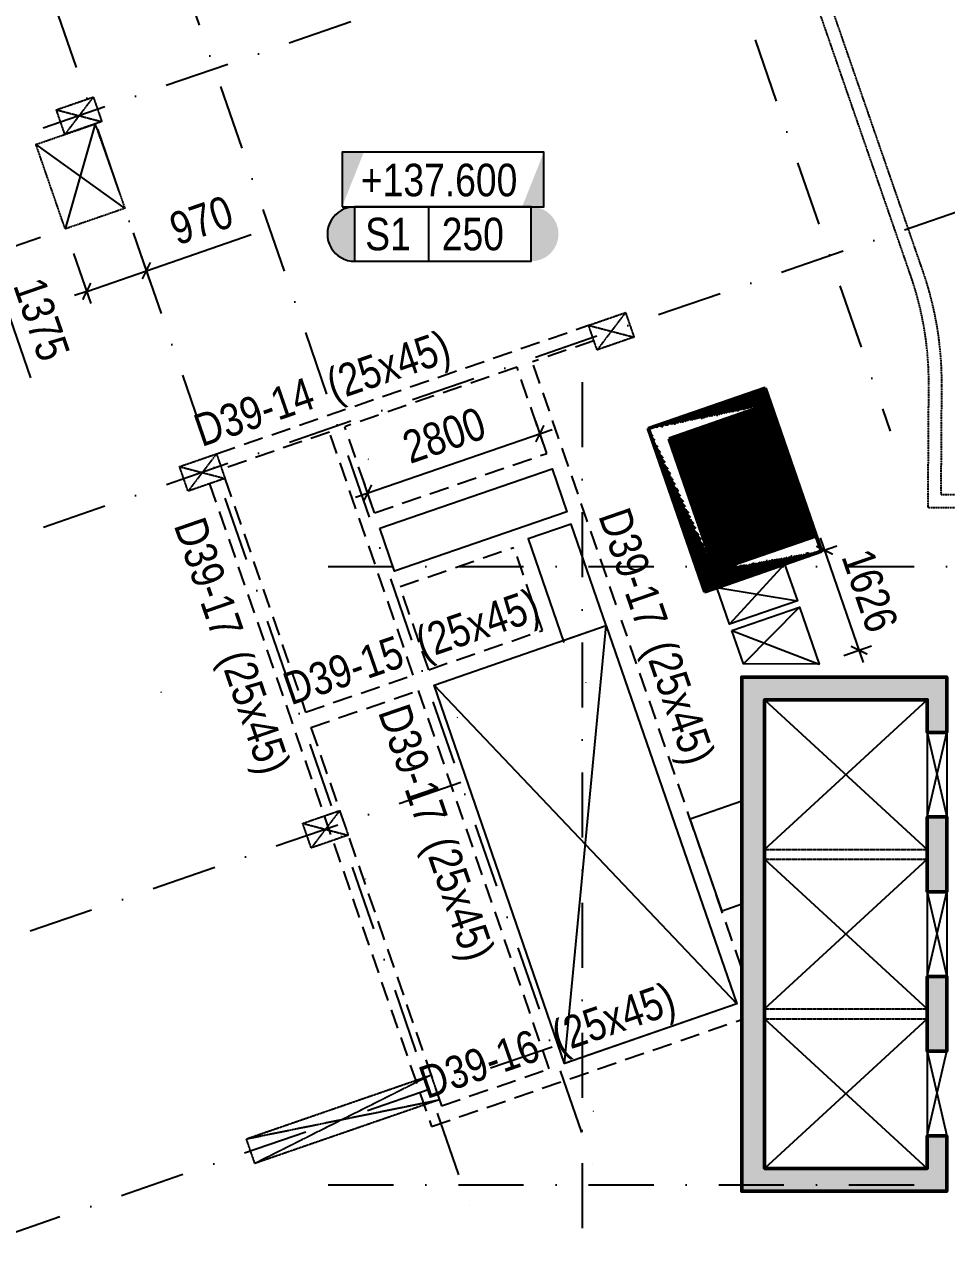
# Model space of a CAD drawing. Header units: millimetres. Extents: x -146681 to 1327256, y -72704 to 46237.
# Drawn here: x 1050759 to 1064935, y -22864 to -4233 of the extents above; entities that cross this region are included whole.
import ezdxf
from ezdxf.enums import TextEntityAlignment as Align

# ---------------------------------------------------------------- set-up
doc = ezdxf.new("R2010")
doc.units = ezdxf.units.MM
doc.header["$MEASUREMENT"] = 0
for name, pattern in [('DASHDOT', [1, 0.5, -0.25, 0, -0.25]), ('DASHED', [4.5, 3, -1.5]), ('ST_MBDV Cot vach 220805$0$HIDDEN', [0.375, 0.25, -0.125])]:
    doc.linetypes.add(name, pattern=pattern)
for name, color, linetype in [('ccu11-Khuat', 9, 'DASHED'), ('ccu11-Manh', 8, 'Continuous'), ('ccu11-Thay', 7, 'Continuous'), ('ccu12-Chidan', 9, 'Continuous'), ('ccu12-Text', 31, 'Continuous'), ('KC2-DIM', 251, 'Continuous'), ('KT-Hatch', 251, 'Continuous'), ('KT-Luoi truc South Tower', 8, 'DASHDOT'), ('ST_MBDV Cot vach 220805$0$AUDIT_I_220805193045-5', 6, 'Continuous'), ('xref.asix of  podium$0$xref.asix of  podium$0$Xref_ST_MBDV Cot vach 30.7.2022$0$KT-Net cot vach', 6, 'Continuous')]:
    doc.layers.add(name, color=color, linetype=linetype)
for name, color, linetype, lineweight in [('ccu12-Tencaukien', 9, 'Continuous', 15), ('KC-Tencaukien', 9, 'Continuous', 15), ('KT-Kich thuoc', 159, 'Continuous', 18), ('ST_MBDV Cot vach 220805$0$Xref_ST_MBDV Cot vach 30.7.2022$0$KT-Net cot vach', 6, 'Continuous', 50), ('Xref_ST_MBDV Cot vach 30.7.2022$0$KT-Net cot vach', 6, 'Continuous', 50)]:
    doc.layers.add(name, color=color, linetype=linetype, lineweight=lineweight)
doc.styles.add('Arial Narrow', font='ARIALN.TTF')
doc.dimstyles.new('ccu12-200', dxfattribs={"dimscale": 200, "dimtxt": 2.5, "dimasz": 1, "dimexe": 1, "dimexo": 2, "dimgap": 1, "dimtad": 1, "dimdec": 0, "dimdsep": 46, "dimtxsty": 'Arial Narrow', "dimblk": 'ARCHTICK', "dimcen": -1, "dimdle": 1, "dimclrd": 256, "dimclre": 256, "dimclrt": 3, "dimadec": 0, "dimazin": 2, "dimtfac": 0.1, "dimtdec": 0, "dimtmove": 0, "dimatfit": 1, "dimldrblk": 'ARCHTICK', "dimfxl": 1, "dimtvp": 0.833333, "dimtolj": 1, "dimtzin": 12, "dimarcsym": 0})
doc.dimstyles.new('CCU_1-300', dxfattribs={"dimscale": 300, "dimtxt": 2.5, "dimasz": 1, "dimexe": 1, "dimexo": 2, "dimgap": 0.5, "dimtad": 1, "dimdec": 0, "dimdsep": 46, "dimtxsty": 'Arial Narrow', "dimblk": 'ARCHTICK', "dimcen": -1, "dimdle": 1, "dimclrd": 256, "dimclre": 256, "dimclrt": 3, "dimadec": 0, "dimazin": 2, "dimtfac": 0.1, "dimtdec": 0, "dimtix": 1, "dimtmove": 2, "dimatfit": 1, "dimfxl": 1, "dimtvp": 0.833333, "dimtolj": 1, "dimtzin": 12, "dimarcsym": 0})

# ---------------------------------------------------------------- blocks, each defined once
blk = doc.blocks.new('_ArchTick')
at = {"color": 0, "const_width": 0.15}
blk.add_lwpolyline([(-0.5, -0.5), (0.5, 0.5)], dxfattribs=at)
blk = doc.blocks.new('*D475')
at = {"layer": 'Defpoints', "color": 0, "transparency": 16777216}
for p in [(-42197, 37814, 0), (-37735, 33219), (-40305, 32332, 0)]:
    blk.add_point(p, dxfattribs=at)
at = {"layer": 'KT-Kich thuoc', "lineweight": -2, "transparency": 16777216}
for p, q in [((-39726, 38985), (-37637, 32935)), ((-41630, 38010), (-39344, 38799)), ((-39737, 32528), (-37452, 33317))]:
    blk.add_line(p, q, dxfattribs=at)
at = {"layer": 'KT-Kich thuoc', "lineweight": -2, "transparency": 16777216, "xscale": 300, "yscale": 300, "zscale": 300}
for p, rotation in [((-39628, 38701), 109.0471074798708), ((-37735, 33219), 289.0471074798708)]:
    blk.add_blockref('_ArchTick', p, dxfattribs=dict(at, rotation=rotation))
at = {"layer": 'KT-Kich thuoc', "color": 3, "transparency": 16777216, "insert": (-37846, 36248), "char_height": 750, "attachment_point": 5, "rotation": 289.0471, "style": 'Arial Narrow'}
blk.add_mtext('\\A1;5800', dxfattribs=at)
blk = doc.blocks.new('*D273')
at = {"layer": 'Defpoints', "color": 0, "transparency": 16777216}
for p in [(1058683, -10523), (1058870, -11063), (1056223, -11977)]:
    blk.add_point(p, dxfattribs=at)
at = {"layer": 'KC2-DIM', "lineweight": -2, "transparency": 16777216}
for p, q in [((1058739, -10685), (1058618, -10334)), ((1055847, -11502), (1058872, -10458)), ((1056092, -11599), (1055971, -11248))]:
    blk.add_line(p, q, dxfattribs=at)
at = {"layer": 'KC2-DIM', "lineweight": -2, "transparency": 16777216, "xscale": 200, "yscale": 200, "zscale": 200}
for p, rotation in [((1058683, -10523), 19.04713806138767), ((1056036, -11437), 199.0471380613877)]:
    blk.add_blockref('_ArchTick', p, dxfattribs=dict(at, rotation=rotation))
at = {"layer": 'KC2-DIM', "color": 3, "transparency": 16777216, "insert": (1057211, -10550), "char_height": 500, "attachment_point": 5, "rotation": 19.0471, "style": 'Arial Narrow'}
blk.add_mtext('\\A1;2800', dxfattribs=at)
blk = doc.blocks.new('*D274')
at = {"layer": 'Defpoints', "color": 0, "transparency": 16777216}
for p in [(1062443, -12527, 0), (1063588, -13852), (1062973, -14064, 0)]:
    blk.add_point(p, dxfattribs=at)
at = {"layer": 'KC2-DIM', "lineweight": -2, "transparency": 16777216}
for p, q in [((1062821, -12397), (1063246, -12250)), ((1062992, -12126), (1063653, -14041)), ((1063352, -13933), (1063777, -13786))]:
    blk.add_line(p, q, dxfattribs=at)
at = {"layer": 'KC2-DIM', "lineweight": -2, "transparency": 16777216, "xscale": 200, "yscale": 200, "zscale": 200}
for p, rotation in [((1063057, -12315), 109.0471380550059), ((1063588, -13852), 289.0471380550059)]:
    blk.add_blockref('_ArchTick', p, dxfattribs=dict(at, rotation=rotation))
at = {"layer": 'KC2-DIM', "color": 3, "transparency": 16777216, "insert": (1063753, -12935), "char_height": 500, "attachment_point": 5, "rotation": 289.0471, "style": 'Arial Narrow'}
blk.add_mtext('\\A1;1626', dxfattribs=at)
blk = doc.blocks.new('*U305')
at = {"layer": 'ccu12-Tencaukien', "color": 8, "ltscale": 10000}
blk.add_line((361, -155), (354, -155), dxfattribs=at)
at = {"layer": 'ccu12-Text', "color": 2, "style": 'Arial Narrow', "width": 0.8}
blk.add_attdef('SH', text='', height=300, dxfattribs=at).set_placement((276, 6), align=Align.BOTTOM_RIGHT)
at = {"layer": 'ccu12-Text', "color": 31, "style": 'Arial Narrow', "width": 0.8}
for tag, p in [('(', (508, -75)), ('KT', (633, -75)), (')', (963, -75))]:
    blk.add_attdef(tag, text='', height=250, dxfattribs=at).set_placement(p, align=Align.BOTTOM_LEFT)
blk = doc.blocks.new('*U306')
at = {"layer": 'ccu12-Tencaukien', "color": 8, "ltscale": 10000}
blk.add_line((361, -155), (354, -155), dxfattribs=at)
at = {"layer": 'ccu12-Text', "color": 2, "style": 'Arial Narrow', "width": 0.8}
blk.add_attdef('SH', text='', height=300, dxfattribs=at).set_placement((276, 6), align=Align.BOTTOM_RIGHT)
at = {"layer": 'ccu12-Text', "color": 31, "style": 'Arial Narrow', "width": 0.8}
for tag, p in [('(', (508, -75)), ('KT', (633, -75)), (')', (963, -75))]:
    blk.add_attdef(tag, text='', height=250, dxfattribs=at).set_placement(p, align=Align.BOTTOM_LEFT)
blk = doc.blocks.new('*U307')
at = {"layer": 'ccu12-Tencaukien', "color": 8, "ltscale": 10000}
blk.add_line((361, -155), (354, -155), dxfattribs=at)
at = {"layer": 'ccu12-Text', "color": 2, "style": 'Arial Narrow', "width": 0.8}
blk.add_attdef('SH', text='', height=300, dxfattribs=at).set_placement((276, 6), align=Align.BOTTOM_RIGHT)
at = {"layer": 'ccu12-Text', "color": 31, "style": 'Arial Narrow', "width": 0.8}
for tag, p in [('(', (508, -75)), ('KT', (633, -75)), (')', (963, -75))]:
    blk.add_attdef(tag, text='', height=250, dxfattribs=at).set_placement(p, align=Align.BOTTOM_LEFT)
blk = doc.blocks.new('*U308')
at = {"layer": 'ccu12-Tencaukien', "color": 8, "ltscale": 10000}
blk.add_line((361, -155), (354, -155), dxfattribs=at)
at = {"layer": 'ccu12-Text', "color": 2, "style": 'Arial Narrow', "width": 0.8}
blk.add_attdef('SH', text='', height=300, dxfattribs=at).set_placement((276, 6), align=Align.BOTTOM_RIGHT)
at = {"layer": 'ccu12-Text', "color": 31, "style": 'Arial Narrow', "width": 0.8}
for tag, p in [('(', (508, -75)), ('KT', (633, -75)), (')', (963, -75))]:
    blk.add_attdef(tag, text='', height=250, dxfattribs=at).set_placement(p, align=Align.BOTTOM_LEFT)
blk = doc.blocks.new('*U309')
at = {"layer": 'ccu12-Tencaukien', "color": 8, "ltscale": 10000}
blk.add_line((361, -155), (354, -155), dxfattribs=at)
at = {"layer": 'ccu12-Text', "color": 2, "style": 'Arial Narrow', "width": 0.8}
blk.add_attdef('SH', text='', height=300, dxfattribs=at).set_placement((276, 6), align=Align.BOTTOM_RIGHT)
at = {"layer": 'ccu12-Text', "color": 31, "style": 'Arial Narrow', "width": 0.8}
for tag, p in [('(', (508, -75)), ('KT', (633, -75)), (')', (963, -75))]:
    blk.add_attdef(tag, text='', height=250, dxfattribs=at).set_placement(p, align=Align.BOTTOM_LEFT)
blk = doc.blocks.new('*U310')
at = {"layer": 'ccu12-Tencaukien', "color": 8, "ltscale": 10000}
blk.add_line((361, -155), (354, -155), dxfattribs=at)
at = {"layer": 'ccu12-Text', "color": 2, "style": 'Arial Narrow', "width": 0.8}
blk.add_attdef('SH', text='', height=300, dxfattribs=at).set_placement((276, 6), align=Align.BOTTOM_RIGHT)
at = {"layer": 'ccu12-Text', "color": 31, "style": 'Arial Narrow', "width": 0.8}
for tag, p in [('(', (508, -75)), ('KT', (633, -75)), (')', (963, -75))]:
    blk.add_attdef(tag, text='', height=250, dxfattribs=at).set_placement(p, align=Align.BOTTOM_LEFT)
blk = doc.blocks.new('ccu11-cmb-flat-8')
at = {"layer": 'ccu12-Chidan', "color": 7}
blk.add_lwpolyline([(0, 0), (1549.8, 0), (1549.8, 419), (0, 419)], close=True, dxfattribs=at)
at = {"layer": 'ccu12-Chidan'}
for points in [[(0, 0), (166.4, 419), (0, 419)], [(1549.8, 419), (1383.4, 0), (1549.8, 0)]]:
    blk.add_solid(points, dxfattribs=at)
at = {"layer": 'ccu12-Chidan', "color": 31, "style": 'Arial Narrow', "width": 0.8}
blk.add_attdef('+100.00', text='', height=250, dxfattribs=at).set_placement((745.2, 205.6), align=Align.MIDDLE_CENTER)
blk = doc.blocks.new('ccu11-chieudaysan-flat-2')
at = {"layer": 'ccu12-Chidan'}
for points in [[(-569, 0), (-569, 419, 1)], [(787.9, 419), (787.9, 0, 1)]]:
    blk.add_hatch(color=8, dxfattribs=at).paths.add_polyline_path(points)
at = {"layer": 'ccu12-Chidan', "color": 7}
blk.add_line((0, 0), (0, 419), dxfattribs=at)
blk.add_lwpolyline([(-569, 0), (787.9, 0), (787.9, 419), (-569, 419)], close=True, dxfattribs=at)
blk.add_arc((-569, 209.5), 209.5, 90, 270.00006, dxfattribs=at)
at = {"layer": 'ccu12-Chidan', "color": 31, "style": 'Arial Narrow', "width": 0.7}
for tag, p in [('S00', (-488, 209.5)), ('200', (100, 209.5))]:
    blk.add_attdef(tag, text='', height=250, dxfattribs=at).set_placement(p, align=Align.MIDDLE_LEFT)
blk = doc.blocks.new('*D350')
at = {"layer": 'Defpoints', "color": 0, "transparency": 16777216}
for p in [(1050939, -6079, 18), (1051388, -7378, 18), (1050205, -7787)]:
    blk.add_point(p, dxfattribs=at)
at = {"layer": 'KC2-DIM', "lineweight": -2, "transparency": 16777216}
for p, q in [((1050561, -6209), (1049567, -6552)), ((1049756, -6487), (1049691, -6298)), ((1049756, -6487), (1050205, -7787)), ((1051010, -7509), (1050016, -7852)), ((1050205, -7787), (1050854, -9667))]:
    blk.add_line(p, q, dxfattribs=at)
at = {"layer": 'KC2-DIM', "lineweight": -2, "transparency": 16777216, "xscale": 200, "yscale": 200, "zscale": 200}
for p, rotation in [((1049756, -6487), 289.0471386450488), ((1050205, -7787), 109.0471386450489)]:
    blk.add_blockref('_ArchTick', p, dxfattribs=dict(at, rotation=rotation))
at = {"layer": 'KC2-DIM', "color": 3, "transparency": 16777216, "insert": (1051025, -8767), "char_height": 500, "attachment_point": 5, "rotation": 289.0471, "style": 'Arial Narrow'}
blk.add_mtext('\\A1;1375', dxfattribs=at)
blk = doc.blocks.new('*D351')
at = {"layer": 'Defpoints', "color": 0, "transparency": 16777216}
for p in [(1052304, -7062), (1051388, -7378, 18), (1052635, -8020)]:
    blk.add_point(p, dxfattribs=at)
at = {"layer": 'KC2-DIM', "lineweight": -2, "transparency": 16777216}
for p, q in [((1052435, -7440), (1052700, -8209)), ((1052635, -8020), (1054246, -7464)), ((1051518, -7756), (1051784, -8526)), ((1051719, -8337), (1052635, -8020)), ((1051719, -8337), (1051530, -8402))]:
    blk.add_line(p, q, dxfattribs=at)
at = {"layer": 'KC2-DIM', "lineweight": -2, "transparency": 16777216, "xscale": 200, "yscale": 200, "zscale": 200}
for p, rotation in [((1052635, -8020), 199.0471379537703), ((1051719, -8337), 19.04713795377025)]:
    blk.add_blockref('_ArchTick', p, dxfattribs=dict(at, rotation=rotation))
at = {"layer": 'KC2-DIM', "color": 3, "transparency": 16777216, "insert": (1053481, -7246), "char_height": 500, "attachment_point": 5, "rotation": 19.0471, "style": 'Arial Narrow'}
blk.add_mtext('\\A1;970', dxfattribs=at)
blk = doc.blocks.new('*U444')
at = {"color": 6, "linetype": 'ST_MBDV Cot vach 220805$0$HIDDEN', "ltscale": 10}
for p, q in [((-75, 125), (-475, -475)), ((-75, -475), (-475, 125))]:
    blk.add_line(p, q, dxfattribs=at)
blk.add_lwpolyline([(-475, -475), (-75, -475), (-75, 125), (-475, 125)], close=True, dxfattribs=at)
blk = doc.blocks.new('*U445')
at = {"color": 6, "linetype": 'ST_MBDV Cot vach 220805$0$HIDDEN', "ltscale": 10}
for p, q in [((-75, 125), (-475, -475)), ((-75, -475), (-475, 125))]:
    blk.add_line(p, q, dxfattribs=at)
blk.add_lwpolyline([(-475, -475), (-75, -475), (-75, 125), (-475, 125)], close=True, dxfattribs=at)
blk = doc.blocks.new('*U446')
at = {"color": 6, "linetype": 'ST_MBDV Cot vach 220805$0$HIDDEN', "ltscale": 10}
for p, q in [((-75, 125), (-475, -475)), ((-75, -475), (-475, 125))]:
    blk.add_line(p, q, dxfattribs=at)
blk.add_lwpolyline([(-475, -475), (-75, -475), (-75, 125), (-475, 125)], close=True, dxfattribs=at)
blk = doc.blocks.new('*U441')
at = {"color": 6, "linetype": 'ST_MBDV Cot vach 220805$0$HIDDEN', "ltscale": 10}
for p, q in [((-75, 2525), (-475, -475)), ((-75, -475), (-475, 2525))]:
    blk.add_line(p, q, dxfattribs=at)
blk.add_lwpolyline([(-475, -475), (-75, -475), (-75, 2525), (-475, 2525)], close=True, dxfattribs=at)
blk = doc.blocks.new('*U426')
at = {"color": 6, "linetype": 'ST_MBDV Cot vach 220805$0$HIDDEN', "ltscale": 10}
for p, q in [((-75, 125), (-475, -475)), ((-75, -475), (-475, 125))]:
    blk.add_line(p, q, dxfattribs=at)
blk.add_lwpolyline([(-475, -475), (-75, -475), (-75, 125), (-475, 125)], close=True, dxfattribs=at)
blk = doc.blocks.new('MBCV-T39')
at = {"layer": 'KT-Hatch'}
h = blk.add_hatch(dxfattribs=at)
h.set_pattern_fill('BTCT', color=256, scale=30)
h.set_pattern_definition([(50, (13273.05, -27070.41), (215.17805, -18.82564), [22.5, -247.5]), (355, (13273.05, -27070.41), (-41.6254, 225.6576), [18, -198]), (100.4514, (13290.98, -27071.98), (173.5528, 206.8319), [19.1221, -210.3426]), (46.1842, (13273.05, -27010.41), (320.1723, -49.6557), [33.75, -371.25]), (96.6356, (13299.73, -27014.55), (280.3988, 292.2354), [28.683, -315.514]), (351.1842, (13273.05, -27010.4), (280.3986, 292.2356), [27, -297]), (21, (13303.05, -27025.41), (179.0721, -120.78567), [22.5, -247.5]), (326, (13303.05, -27025.41), (72.9946, 217.545), [18, -198]), (71.4514, (13317.97, -27035.48), (252.0668, 96.75915), [19.1221, -210.3426]), (37.5, (13273.05, -27070.415), (3.64796, 99.86816), [0, -195.6, 0, -201, 0, -198.75]), (7.5, (13273.05, -27070.41), (78.92086, 118.32351), [0, -114.6, 0, -191.1, 0, -75.75]), (327.5, (13206.15, -27070.415), (160.14673, -6.76646), [0, -75, 0, -234, 0, -310.5]), (317.5, (13176.15, -27070.41), (174.95585, 30.0315), [0, -97.5, 0, -155.4, 0, -220.5]), (45, (13273.05, -27070.41), (-79.54951, 79.54951), []), (45, (13326.08, -27070.41), (-79.54951, 79.54951), [])])
h.paths.add_polyline_path([(-23650, -7450), (-23350, -7450), (-23350, -6300), (-23650, -6300)], flags=17)
h.paths.add_polyline_path([(-23350, -3850), (-23650, -3850), (-23650, -5000), (-23350, -5000)], flags=17)
h.paths.add_polyline_path([(-23650, -2550), (-23350, -2550), (-23350, -2050), (-20850, -2050), (-20850, -9250), (-23350, -9250), (-23350, -8750), (-23650, -8750), (-23650, -9600), (-20500, -9600), (-20500, 1100), (-23650, 1100), (-23650, 175), (-23350, 175), (-23350, 750), (-20850, 750), (-20850, -1700), (-23350, -1700), (-23350, -1125), (-23650, -1125)])
h.paths.add_polyline_path([(-26950, -9250), (-29450, -9250), (-29450, -2050), (-26950, -2050), (-26950, -2550), (-26650, -2550), (-26650, -1700), (-29800, -1700), (-29800, -9600), (-26650, -9600), (-26650, -8750), (-26950, -8750)])
h.paths.add_polyline_path([(-26950, -7450), (-26650, -7450), (-26650, -6300), (-26950, -6300)], flags=17)
h.paths.add_polyline_path([(-26950, -5000), (-26650, -5000), (-26650, -3850), (-26950, -3850)], flags=17)
at = {"layer": 'xref.asix of  podium$0$xref.asix of  podium$0$Xref_ST_MBDV Cot vach 30.7.2022$0$KT-Net cot vach'}
h = blk.add_hatch(dxfattribs=at)
h.set_pattern_fill('1BETONG2-BOP', color=250, scale=30, style=0, pattern_type=2)
h.set_pattern_definition([(50, (86662.5, -204115.6), (215.17805, -18.82564), [22.5, -247.5]), (355, (86662.5, -204115.6), (-41.6254, 225.65764), [18, -198]), (100.4514, (86680.44, -204117.17), (173.55281, 206.83186), [19.12206, -210.34263]), (46.1842, (86662.5, -204055.6), (320.1723, -49.6557), [33.75, -371.25]), (96.6356, (86689.2, -204059.74), (280.3988, 292.23536), [28.6831, -315.5139]), (351.1842, (86662.5, -204055.6), (280.3986, 292.2356), [27, -297]), (21, (86692.5, -204070.6), (179.07212, -120.78567), [22.5, -247.5]), (226, (86692.5, -204070.6), (201.56464, -109.66194), [18, -198]), (71.4514, (86707.43, -204080.66), (252.06679, 96.75915), [19.12206, -210.34263]), (67.5, (86662.505, -204115.6), (-46.774855, 88.312339), [0, -195.6, 0, -201, 0, -198.75]), (4.5, (86662.5, -204115.6), (85.005277, 114.030957), [0, -114.6, 0, -191.1, 0, -75.75]), (327.5, (86595.605, -204115.6), (160.14673, -6.766462), [0, -75, 0, -234, 0, -310.5]), (317.5, (86565.6, -204115.6), (174.95585, 30.031495), [0, -97.5, 0, -155.4, 0, -220.5]), (315, (86662.5, -204115.6), (90.156115, 90.156115), []), (315, (86662.5, -204078.85), (90.156115, 90.156115), [])])
edge = h.paths.add_edge_path()
edge.add_line((-29439, 2737), (-31235, 2117))
edge.add_line((-29358, 2501), (-30917, 1963))
edge.add_line((-30370, -388), (-31237, 2122))
edge.add_line((-30216, -70), (-30917, 1963))
edge.add_line((-30370, -388), (-28575, 233))
edge.add_line((-30216, -70), (-28656, 469))
edge.add_line((-28656, 469), (-28575, 233))
edge.add_line((-29358, 2501), (-29439, 2737))
at = {"layer": 'Xref_ST_MBDV Cot vach 30.7.2022$0$KT-Net cot vach'}
h = blk.add_hatch(dxfattribs=at)
h.set_pattern_fill('1BETONG2-BOP', color=250, scale=30, style=0, pattern_type=2)
h.set_pattern_definition([(50, (86662.5, -204115.6), (215.17805, -18.82564), [22.5, -247.5]), (355, (86662.5, -204115.6), (-41.6254, 225.65764), [18, -198]), (100.4514, (86680.44, -204117.17), (173.55281, 206.83186), [19.12206, -210.34263]), (46.1842, (86662.5, -204055.6), (320.1723, -49.6557), [33.75, -371.25]), (96.6356, (86689.2, -204059.74), (280.3988, 292.23536), [28.6831, -315.5139]), (351.1842, (86662.5, -204055.6), (280.3986, 292.2356), [27, -297]), (21, (86692.5, -204070.6), (179.07212, -120.78567), [22.5, -247.5]), (226, (86692.5, -204070.6), (201.56464, -109.66194), [18, -198]), (71.4514, (86707.43, -204080.66), (252.06679, 96.75915), [19.12206, -210.34263]), (67.5, (86662.505, -204115.6), (-46.774855, 88.312339), [0, -195.6, 0, -201, 0, -198.75]), (4.5, (86662.5, -204115.6), (85.005277, 114.030957), [0, -114.6, 0, -191.1, 0, -75.75]), (327.5, (86595.605, -204115.6), (160.14673, -6.766462), [0, -75, 0, -234, 0, -310.5]), (317.5, (86565.6, -204115.6), (174.95585, 30.031495), [0, -97.5, 0, -155.4, 0, -220.5]), (315, (86662.5, -204115.6), (90.156115, 90.156115), []), (315, (86662.5, -204078.85), (90.156115, 90.156115), [])])
edge = h.paths.add_edge_path()
edge.add_line((-29439, 2737), (-31235, 2117))
edge.add_line((-29358, 2501), (-30917, 1963))
edge.add_line((-30370, -388), (-31237, 2122))
edge.add_line((-30216, -70), (-30917, 1963))
edge.add_line((-30370, -388), (-28575, 233))
edge.add_line((-30216, -70), (-28656, 469))
edge.add_line((-28656, 469), (-28575, 233))
edge.add_line((-29358, 2501), (-29439, 2737))
h = blk.add_hatch(dxfattribs=at)
h.set_pattern_fill('1BETONG2-BOP', color=250, scale=30, style=0, pattern_type=2)
h.set_pattern_definition([(50, (86662.5, -204115.6), (215.17805, -18.82564), [22.5, -247.5]), (355, (86662.5, -204115.6), (-41.6254, 225.65764), [18, -198]), (100.4514, (86680.44, -204117.17), (173.55281, 206.83186), [19.12206, -210.34263]), (46.1842, (86662.5, -204055.6), (320.1723, -49.6557), [33.75, -371.25]), (96.6356, (86689.2, -204059.74), (280.3988, 292.23536), [28.6831, -315.5139]), (351.1842, (86662.5, -204055.6), (280.3986, 292.2356), [27, -297]), (21, (86692.5, -204070.6), (179.07212, -120.78567), [22.5, -247.5]), (226, (86692.5, -204070.6), (201.56464, -109.66194), [18, -198]), (71.4514, (86707.43, -204080.66), (252.06679, 96.75915), [19.12206, -210.34263]), (67.5, (86662.505, -204115.6), (-46.774855, 88.312339), [0, -195.6, 0, -201, 0, -198.75]), (4.5, (86662.5, -204115.6), (85.005277, 114.030957), [0, -114.6, 0, -191.1, 0, -75.75]), (327.5, (86595.605, -204115.6), (160.14673, -6.766462), [0, -75, 0, -234, 0, -310.5]), (317.5, (86565.6, -204115.6), (174.95585, 30.031495), [0, -97.5, 0, -155.4, 0, -220.5]), (315, (86662.5, -204115.6), (90.156115, 90.156115), []), (315, (86662.5, -204078.85), (90.156115, 90.156115), [])])
edge = h.paths.add_edge_path()
edge.add_line((-29439, 2737), (-31235, 2117))
edge.add_line((-29358, 2501), (-30917, 1963))
edge.add_line((-30370, -388), (-31237, 2122))
edge.add_line((-30216, -70), (-30917, 1963))
edge.add_line((-30370, -388), (-28575, 233))
edge.add_line((-30216, -70), (-28656, 469))
edge.add_line((-28656, 469), (-28575, 233))
edge.add_line((-29358, 2501), (-29439, 2737))
at = {"layer": 'ccu11-Manh'}
for p, q in [((-28892, 387), (-29358, 2501)), ((-29594, 2420), (-28656, 469))]:
    blk.add_line(p, q, dxfattribs=at)
at = {"layer": 'ccu11-Thay', "color": 6, "ltscale": 0.5}
for points in [[(-26950, -2550), (-26950, -3850)], [(-26650, -2550), (-26650, -3850)], [(-26950, -5000), (-26950, -6300)], [(-26650, -5000), (-26650, -6300)], [(-26950, -7450), (-26950, -8750)]]:
    blk.add_lwpolyline(points, dxfattribs=at)
at = {"layer": 'ST_MBDV Cot vach 220805$0$Xref_ST_MBDV Cot vach 30.7.2022$0$KT-Net cot vach', "color": 6}
for points in [[(-29358, 2501), (-28656, 469)], [(-29594, 2420), (-28892, 387)], [(-29594, 2420), (-28892, 387)]]:
    blk.add_lwpolyline(points, dxfattribs=at)
at = {"layer": 'ST_MBDV Cot vach 220805$0$Xref_ST_MBDV Cot vach 30.7.2022$0$KT-Net cot vach', "elevation": 0}
for points in [[(-26650, -2550), (-26650, -1700), (-29800, -1700), (-29800, -9600), (-26650, -9600), (-26650, -8750), (-26950, -8750), (-26950, -9250), (-29450, -9250), (-29450, -2050), (-26950, -2050), (-26950, -2550)], [(-26950, -3850), (-26650, -3850), (-26650, -5000), (-26950, -5000)], [(-26950, -6300), (-26650, -6300), (-26650, -7450), (-26950, -7450)]]:
    blk.add_lwpolyline(points, close=True, dxfattribs=at)
at = {"layer": 'xref.asix of  podium$0$xref.asix of  podium$0$Xref_ST_MBDV Cot vach 30.7.2022$0$KT-Net cot vach'}
for p, q in [((-29439, 2737), (-31235, 2117)), ((-29358, 2501), (-29439, 2737)), ((-30917, 1963), (-29358, 2501)), ((-30370, -388), (-31237, 2122)), ((-30216, -70), (-30917, 1963))]:
    blk.add_line(p, q, dxfattribs=at)
at = {"layer": 'Xref_ST_MBDV Cot vach 30.7.2022$0$KT-Net cot vach'}
for p, q in [((-29439, 2737, 0), (-31235, 2117, 0)), ((-29439, 2737), (-31235, 2117)), ((-29358, 2501, 0), (-29439, 2737, 0)), ((-29358, 2501), (-29439, 2737)), ((-29358, 2501), (-29439, 2737)), ((-30917, 1963, 0), (-29358, 2501, 0)), ((-30917, 1963), (-29358, 2501)), ((-30370, -388, 0), (-31237, 2122, 0)), ((-30370, -388), (-31237, 2122)), ((-30216, -70), (-30917, 1963, 0)), ((-30216, -70), (-30917, 1963)), ((-30216, -70), (-28656, 469, 0)), ((-28656, 469, 0), (-28575, 233, 0)), ((-30370, -388, 0), (-28575, 233, 0))]:
    blk.add_line(p, q, dxfattribs=at)
at = {"layer": 'ST_MBDV Cot vach 220805$0$AUDIT_I_220805193045-5', "linetype": 'ByBlock', "xscale": -0.9999999999999998, "rotation": 289.0471379532163}
for name, p in [('*U444', (-39908, 7243, 0)), ('*U426', (-31729, 3931, 0)), ('*U445', (-38015, 1760, 0)), ('*U446', (-36122, -3722, 0)), ('*U441', (-36988, -8570, 0))]:
    blk.add_blockref(name, p, dxfattribs=at)
blk = doc.blocks.new('mbkc-t39')
at = {"layer": 'xref.asix of  podium$0$xref.asix of  podium$0$Xref_ST_MBDV Cot vach 30.7.2022$0$KT-Net cot vach'}
h = blk.add_hatch(dxfattribs=at)
h.set_pattern_fill('1BETONG2-BOP', color=250, scale=30, style=0, pattern_type=2)
h.set_pattern_definition([(50, (116462.5, -194515.6), (215.17805, -18.82564), [22.5, -247.5]), (355, (116462.5, -194515.6), (-41.6254, 225.65764), [18, -198]), (100.4514, (116480.44, -194517.17), (173.55281, 206.83186), [19.12206, -210.34263]), (46.1842, (116462.5, -194455.6), (320.1723, -49.6557), [33.75, -371.25]), (96.6356, (116489.2, -194459.74), (280.3988, 292.23536), [28.6831, -315.5139]), (351.1842, (116462.5, -194455.6), (280.3986, 292.2356), [27, -297]), (21, (116492.5, -194470.6), (179.07212, -120.78567), [22.5, -247.5]), (226, (116492.5, -194470.6), (201.56464, -109.66194), [18, -198]), (71.4514, (116507.43, -194480.66), (252.06679, 96.75915), [19.12206, -210.34263]), (67.5, (116462.505, -194515.6), (-46.774855, 88.312339), [0, -195.6, 0, -201, 0, -198.75]), (4.5, (116462.5, -194515.6), (85.005277, 114.030957), [0, -114.6, 0, -191.1, 0, -75.75]), (327.5, (116395.605, -194515.6), (160.14673, -6.766462), [0, -75, 0, -234, 0, -310.5]), (317.5, (116365.6, -194515.6), (174.95585, 30.031495), [0, -97.5, 0, -155.4, 0, -220.5]), (315, (116462.5, -194515.6), (90.156115, 90.156115), []), (315, (116462.5, -194478.85), (90.156115, 90.156115), [])])
edge = h.paths.add_edge_path()
edge.add_line((361, 12337), (-1435, 11717))
edge.add_line((442, 12101), (-1117, 11563))
edge.add_line((-570, 9212), (-1437, 11722))
edge.add_line((-416, 9530), (-1117, 11563))
edge.add_line((-570, 9212), (1225, 9833))
edge.add_line((-416, 9530), (1144, 10069))
edge.add_line((1144, 10069), (1225, 9833))
edge.add_line((442, 12101), (361, 12337))
at = {"layer": 'Xref_ST_MBDV Cot vach 30.7.2022$0$KT-Net cot vach'}
h = blk.add_hatch(dxfattribs=at)
h.set_pattern_fill('1BETONG2-BOP', color=250, scale=30, style=0, pattern_type=2)
h.set_pattern_definition([(50, (116462.5, -194515.6), (215.17805, -18.82564), [22.5, -247.5]), (355, (116462.5, -194515.6), (-41.6254, 225.65764), [18, -198]), (100.4514, (116480.44, -194517.17), (173.55281, 206.83186), [19.12206, -210.34263]), (46.1842, (116462.5, -194455.6), (320.1723, -49.6557), [33.75, -371.25]), (96.6356, (116489.2, -194459.74), (280.3988, 292.23536), [28.6831, -315.5139]), (351.1842, (116462.5, -194455.6), (280.3986, 292.2356), [27, -297]), (21, (116492.5, -194470.6), (179.07212, -120.78567), [22.5, -247.5]), (226, (116492.5, -194470.6), (201.56464, -109.66194), [18, -198]), (71.4514, (116507.43, -194480.66), (252.06679, 96.75915), [19.12206, -210.34263]), (67.5, (116462.505, -194515.6), (-46.774855, 88.312339), [0, -195.6, 0, -201, 0, -198.75]), (4.5, (116462.5, -194515.6), (85.005277, 114.030957), [0, -114.6, 0, -191.1, 0, -75.75]), (327.5, (116395.605, -194515.6), (160.14673, -6.766462), [0, -75, 0, -234, 0, -310.5]), (317.5, (116365.6, -194515.6), (174.95585, 30.031495), [0, -97.5, 0, -155.4, 0, -220.5]), (315, (116462.5, -194515.6), (90.156115, 90.156115), []), (315, (116462.5, -194478.85), (90.156115, 90.156115), [])])
edge = h.paths.add_edge_path()
edge.add_line((361, 12337), (-1435, 11717))
edge.add_line((442, 12101), (-1117, 11563))
edge.add_line((-570, 9212), (-1437, 11722))
edge.add_line((-416, 9530), (-1117, 11563))
edge.add_line((-570, 9212), (1225, 9833))
edge.add_line((-416, 9530), (1144, 10069))
edge.add_line((1144, 10069), (1225, 9833))
edge.add_line((442, 12101), (361, 12337))
blk.add_line((6200, 10700, 0), (3064, 10700, 0))
at = {"elevation": 0}
for points in [[(6200, 10700), (3064, 10700), (3074, 12373, 0.085159), (2784, 14138), (1049, 19152), (-3079, 31083, 0.260467), (-5870, 33557), (-20929, 37908, 0.435644), (-25490, 33654, 0.102481), (-25386, 32033), (-24080, 28306), (-24089, 28303)], [(6200, 10500), (2863, 10500), (2874, 12375, 0.085159), (2595, 14072), (860, 19087), (-3268, 31017, 0.260924), (-5919, 33363), (-20964, 37710, 0.435158), (-25290, 33640, 0.102973), (-25195, 32093), (-23825, 28182), (-24023, 28114)]]:
    blk.add_lwpolyline(points, format="xyb", dxfattribs=at)
at = {"elevation": 18}
blk.add_lwpolyline([(-10846, 16085), (-9938, 16399), (-9480, 15102), (-10397, 14786), (-10846, 16085)], dxfattribs=at)
at = {"ltscale": 0.5, "elevation": 0}
for points in [[(350, 5250), (2850, 5250)], [(350, 5100), (2850, 5100)], [(350, 2800), (2850, 2800)], [(350, 2650), (2850, 2650)]]:
    blk.add_lwpolyline(points, dxfattribs=at)
at = {"layer": 'ccu11-Khuat', "ltscale": 100}
for p, q in [((-8072, 11330), (-2354, 13305, 0)), ((-1928, 9008), (-3217, 12742)), ((-2997, 11337, 0), (-3454, 12660, 0)), ((-5643, 10423), (-6100, 11747)), ((-5048, 7931), (-6337, 11665)), ((-8178, 10870), (-4768, 994)), ((-7942, 10952, 0), (-6702, 7360, 0)), ((-4811, 8013), (-5252, 9289)), ((0, 3423), (-1847, 8772)), ((-6702, 7360), (-5048, 7931)), ((-6620, 7124), (-4967, 7695)), ((-2959, 1882), (-4966, 7694)), ((-6620, 7124, 0), (-4613, 1312, 0)), ((-4767, 993), (0, 2639)), ((-4612, 1311), (-2959, 1882))]:
    blk.add_line(p, q, dxfattribs=at)
for points in [[(-2272, 13068), (-3217, 12742)], [(-3454, 12660), (-6100, 11747)], [(-6337, 11665), (-7991, 11094)], [(-5643, 10423), (-2997, 11337)], [(-5252, 9289), (-3503, 9893)], [(-4811, 8013), (-3062, 8617), (-3503, 9893)]]:
    blk.add_lwpolyline(points, dxfattribs=at)
at = {"layer": 'ccu11-Khuat', "color": 6, "ltscale": 0.5, "elevation": 0}
blk.add_lwpolyline([(442, 12101), (1144, 10069)], dxfattribs=at)
blk.add_lwpolyline([(442, 12101), (1144, 10069)], dxfattribs=at)
at = {"layer": 'ccu11-Khuat', "color": 6, "ltscale": 0.2, "elevation": 0}
for points in [[(3150, 7050), (3150, 5750)], [(3150, 4600), (3150, 3300)]]:
    blk.add_lwpolyline(points, dxfattribs=at)
at = {"layer": 'ccu11-Manh'}
for p, q in [((-9938, 16399, 18), (-10397, 14786, 18)), ((-10846, 16085, 18), (-9480, 15102, 18)), ((206, 12020, 0), (1144, 10069, 0)), ((908, 9987, 0), (442, 12101, 0)), ((658, 9637, 0), (-186, 8711, 0)), ((-382, 9278, 0), (854, 9070, 0)), ((886, 8975, 0), (27, 8101, 0)), ((-2723, 1963, 0), (-2084, 8689)), ((-153, 8616, 0), (1188, 8100, 0)), ((-4729, 7775), (-76, 2877, 0))]:
    blk.add_line(p, q, dxfattribs=at)
blk.add_lwpolyline([(350, 7550), (2850, 5250)], dxfattribs=at)
at = {"layer": 'ccu11-Manh', "elevation": 0}
for points in [[(350, 5250), (2850, 7550)], [(350, 5100), (2850, 2800)], [(350, 2800), (2850, 5100)], [(350, 2650), (2850, 350)], [(350, 350), (2850, 2650)]]:
    blk.add_lwpolyline(points, dxfattribs=at)
at = {"layer": 'ccu11-Thay', "elevation": 0}
for points in [[(-5562, 10187), (-2916, 11101), (-2687, 10439), (-5334, 9525), (-5562, 10187)], [(-2745, 8462), (-2083, 8690), (-2622, 10250), (-3283, 10022), (-2735, 8433)], [(-382, 9278), (658, 9637), (854, 9070), (-186, 8711), (-382, 9278)], [(-153, 8616), (886, 8975), (1188, 8100), (27, 8101), (-153, 8616)], [(-793, 5720), (0, 5999), (0, 4409), (-303, 4302), (-793, 5720)]]:
    blk.add_lwpolyline(points, dxfattribs=at)
at = {"layer": 'ccu11-Thay'}
blk.add_lwpolyline([(-76, 2877), (-2721, 1964, -0.414214), (-2723, 1964), (-4729, 7775, -0.414214), (-4728, 7777), (-2084, 8690, -0.414214), (-2082, 8689), (-76, 2877), (-2723, 1963)], format="xyb", dxfattribs=at)
at = {"layer": 'ccu11-Thay', "color": 6, "ltscale": 0.5, "elevation": 0}
for points in [[(2850, 7050), (2850, 5750)], [(2850, 4600), (2850, 3300)], [(2850, 2150), (2850, 850)]]:
    blk.add_lwpolyline(points, dxfattribs=at)
at = {"layer": 'ST_MBDV Cot vach 220805$0$Xref_ST_MBDV Cot vach 30.7.2022$0$KT-Net cot vach', "color": 6, "elevation": 0}
blk.add_lwpolyline([(206, 12020), (908, 9987)], dxfattribs=at)
blk.add_lwpolyline([(206, 12020), (908, 9987)], dxfattribs=at)
at = {"layer": 'xref.asix of  podium$0$xref.asix of  podium$0$Xref_ST_MBDV Cot vach 30.7.2022$0$KT-Net cot vach'}
for p, q in [((361, 12337, 0), (-1435, 11717, 0)), ((-570, 9212, 0), (-1437, 11722, 0))]:
    blk.add_line(p, q, dxfattribs=at)
at = {"layer": 'Xref_ST_MBDV Cot vach 30.7.2022$0$KT-Net cot vach'}
for p, q in [((361, 12337, 0), (-1435, 11717, 0)), ((-570, 9212, 0), (-1437, 11722, 0))]:
    blk.add_line(p, q, dxfattribs=at)
at = {"layer": 'ccu11-Khuat'}
blk.add_blockref('MBCV-T39', (29800, 9600, 0), dxfattribs=at)
blk = doc.blocks.new('Asix South Tower')
at = {"layer": 'KT-Luoi truc South Tower', "ltscale": 2000}
for p, q in [((-53965.4, 67304.5), (-40792.5, 29149.9)), ((-61527.4, 64693.7), (-45306.5, 17710.6)), ((-63417.9, 64041.1), (-47197, 17057.9)), ((-37736.8, 39354.3), (-105450.5, 15976.2)), ((-37735.1, 33218.9), (-103274.2, 10591.7)), ((-45523, 29903.8), (-45523, -4459.1)), ((-49426.2, 27070.4), (10118.8, 27070.4)), ((-47391.3, 23749.2), (-101381.4, 5109.2)), ((-45988, 19684.6), (-99978.1, 1044.6)), ((-49426.2, 17570.4), (10118.8, 17570.4))]:
    blk.add_line(p, q, dxfattribs=at)
at = {"layer": 'KT-Kich thuoc'}
dim = blk.add_linear_dim(base=(-37735.1, 33218.9), p1=(-42196.7, 37814.5, 0), p2=(-40304.5, 32331.8, 0), angle=109.04711, dimstyle='CCU_1-300', dxfattribs=at)
dim.commit()
dim.dimension.update_dxf_attribs({"geometry": '*D475', "text_midpoint": (-37846.3, 36248.5), "dimtype": 128})

msp = doc.modelspace()

# ---------------------------------------------------------------- linework, layer by layer
at = {"layer": 'KC2-DIM', "ltscale": 0.5}
for points in [[(1064635, -15113.9), (1064935, -16413.9)], [(1064635, -16413.9), (1064935, -15113.9)], [(1064635, -17563.9), (1064935, -18863.9)], [(1064635, -18863.9), (1064935, -17563.9)], [(1064635, -20013.9), (1064935, -21313.9)], [(1064635, -21313.9), (1064935, -20013.9)]]:
    msp.add_lwpolyline(points, dxfattribs=at)

# ---------------------------------------------------------------- block references
at = {"layer": 'ccu11-Khuat'}
msp.add_blockref('mbkc-t39', (1061785, -22163.9, 0), dxfattribs=at)
at = {"layer": 'ccu12-Tencaukien', "extrusion": (4.37666e-07, -9.80437e-07, 1)}
ref = msp.add_blockref('*U305', (1055538.2, -10426.2, -0.6), dxfattribs=dict(at, xscale=1.815893337873054, yscale=1.815893337873054, zscale=1.815893337873054, rotation=339.469833737933))
ref.add_attrib('KT', '(25x45)', dxfattribs={"color": 31, "extrusion": (4.37666e-07, -9.80437e-07, 1), "height": 500, "rotation": 19.02101, "style": 'Arial Narrow'}).set_placement((1055564.4, -10169.2, 0.5), align=Align.BOTTOM_LEFT)
ref.add_attrib('SH', 'D39-14', dxfattribs={"color": 2, "extrusion": (4.37666e-07, -9.80437e-07, 1), "height": 500, "rotation": 19.02101, "style": 'Arial Narrow'}).set_placement((1055309.3, -10260.6, 0.5), align=Align.BOTTOM_RIGHT)
at = {"layer": 'ccu12-Tencaukien', "extrusion": (-9.80437e-07, -4.37666e-07, 1)}
ref = msp.add_blockref('*U306', (1059881.2, -13838.1, -2.1), dxfattribs=dict(at, xscale=1.815893337873054, yscale=1.815893337873054, zscale=1.815893337873054, rotation=249.4698337379082))
ref.add_attrib('KT', '(25x45)', dxfattribs={"color": 31, "extrusion": (-9.80437e-07, -4.37666e-07, 1), "height": 500, "rotation": 289.02101, "style": 'Arial Narrow'}).set_placement((1060138.2, -13864.3, -1), align=Align.BOTTOM_LEFT)
ref.add_attrib('SH', 'D39-17', dxfattribs={"color": 2, "extrusion": (-9.80437e-07, -4.37666e-07, 1), "height": 500, "rotation": 289.02101, "style": 'Arial Narrow'}).set_placement((1060046.8, -13609.2, -1), align=Align.BOTTOM_RIGHT)
ref = msp.add_blockref('*U307', (1053357.5, -13984.6, -2.1), dxfattribs=dict(at, xscale=1.815893337873054, yscale=1.815893337873054, zscale=1.815893337873054, rotation=249.4698337379082))
ref.add_attrib('KT', '(25x45)', dxfattribs={"color": 31, "extrusion": (-9.80437e-07, -4.37666e-07, 1), "height": 500, "rotation": 289.02101, "style": 'Arial Narrow'}).set_placement((1053614.5, -14010.8, -1), align=Align.BOTTOM_LEFT)
ref.add_attrib('SH', 'D39-17', dxfattribs={"color": 2, "extrusion": (-9.80437e-07, -4.37666e-07, 1), "height": 500, "rotation": 289.02101, "style": 'Arial Narrow'}).set_placement((1053523.1, -13755.8, -1), align=Align.BOTTOM_RIGHT)
at = {"layer": 'ccu12-Tencaukien', "extrusion": (4.37666e-07, -9.80437e-07, 1)}
ref = msp.add_blockref('*U308', (1056908.8, -14396.2, -0.6), dxfattribs=dict(at, xscale=1.815893337873054, yscale=1.815893337873054, zscale=1.815893337873054, rotation=339.469833737933))
ref.add_attrib('KT', '(25x45)', dxfattribs={"color": 31, "extrusion": (4.37666e-07, -9.80437e-07, 1), "height": 500, "rotation": 19.02101, "style": 'Arial Narrow'}).set_placement((1056935, -14139.2, 0.5), align=Align.BOTTOM_LEFT)
ref.add_attrib('SH', 'D39-15', dxfattribs={"color": 2, "extrusion": (4.37666e-07, -9.80437e-07, 1), "height": 500, "rotation": 19.02101, "style": 'Arial Narrow'}).set_placement((1056680, -14230.6, 0.5), align=Align.BOTTOM_RIGHT)
at = {"layer": 'ccu12-Tencaukien', "extrusion": (-9.80437e-07, -4.37666e-07, 1)}
ref = msp.add_blockref('*U310', (1056496.3, -16853.8, -2.1), dxfattribs=dict(at, xscale=1.815893337873054, yscale=1.815893337873054, zscale=1.815893337873054, rotation=249.4698337379082))
ref.add_attrib('KT', '(25x45)', dxfattribs={"color": 31, "extrusion": (-9.80437e-07, -4.37666e-07, 1), "height": 500, "rotation": 289.02101, "style": 'Arial Narrow'}).set_placement((1056753.3, -16880, -1), align=Align.BOTTOM_LEFT)
ref.add_attrib('SH', 'D39-17', dxfattribs={"color": 2, "extrusion": (-9.80437e-07, -4.37666e-07, 1), "height": 500, "rotation": 289.02101, "style": 'Arial Narrow'}).set_placement((1056661.9, -16624.9, -1), align=Align.BOTTOM_RIGHT)
at = {"layer": 'ccu12-Tencaukien', "extrusion": (4.37666e-07, -9.80437e-07, 1)}
ref = msp.add_blockref('*U309', (1058997.4, -20445.8, -0.6), dxfattribs=dict(at, xscale=1.815893337873054, yscale=1.815893337873054, zscale=1.815893337873054, rotation=339.469833737933))
ref.add_attrib('KT', '(25x45)', dxfattribs={"color": 31, "extrusion": (4.37666e-07, -9.80437e-07, 1), "height": 500, "rotation": 19.02101, "style": 'Arial Narrow'}).set_placement((1059023.6, -20188.9, 0.5), align=Align.BOTTOM_LEFT)
ref.add_attrib('SH', 'D39-16', dxfattribs={"color": 2, "extrusion": (4.37666e-07, -9.80437e-07, 1), "height": 500, "rotation": 19.02101, "style": 'Arial Narrow'}).set_placement((1058768.6, -20280.3, 0.5), align=Align.BOTTOM_RIGHT)
at = {"layer": 'KC-Tencaukien'}
ref = msp.add_blockref('ccu11-cmb-flat-8', (1055643.5, -7037.6), dxfattribs=dict(at, xscale=1.999999999999999, yscale=1.999999999999999, zscale=1.999999999999999))
ref.add_attrib('+100.00', '+137.600', dxfattribs={"layer": 'ccu12-Chidan', "color": 31, "height": 500, "style": 'Arial Narrow'}).set_placement((1057133.8, -6626.4), align=Align.MIDDLE_CENTER)
ref = msp.add_blockref('ccu11-chieudaysan-flat-2', (1056974.3, -7875.5), dxfattribs=dict(at, xscale=1.999999999999999, yscale=1.999999999999999, zscale=1.999999999999999))
ref.add_attrib('S00', 'S1', dxfattribs={"layer": 'ccu12-Chidan', "color": 31, "height": 500, "style": 'Arial Narrow'}).set_placement((1055998.3, -7456.5), align=Align.MIDDLE_LEFT)
ref.add_attrib('200', '250', dxfattribs={"layer": 'ccu12-Chidan', "color": 31, "height": 500, "style": 'Arial Narrow'}).set_placement((1057174.3, -7456.5), align=Align.MIDDLE_LEFT)
at = {"layer": 'KT-Kich thuoc'}
msp.add_blockref('Asix South Tower', (1104857.6, -39634.4), dxfattribs=at)

# ---------------------------------------------------------------- dimensions: what is measured, and where the dimension line sits
at = {"layer": 'KC2-DIM'}
for p1, p2, distance, picture, middle in [((1050939, -6078.6, 17.6), (1051387.7, -7378.3, 17.6), -1251.5, '*D350', (1051024.9, -8767.2)), ((1051387.7, -7378.3, 17.6), (1052304.2, -7061.9), -1013.8, '*D351', (1053481.1, -7246.4)), ((1056222.8, -11977), (1058869.5, -11063.3), 571.5, '*D273', (1057211.1, -10549.6)), ((1062442.9, -12527.2, 0), (1062973.4, -14063.9, 0), 650.1, '*D274', (1063753, -12934.8))]:
    dim = msp.add_aligned_dim(p1=p1, p2=p2, distance=distance, dimstyle='ccu12-200', dxfattribs=at)
    dim.commit()
    dim.dimension.update_dxf_attribs({"geometry": picture, "text_midpoint": middle})

doc.saveas('drawing.dxf')
